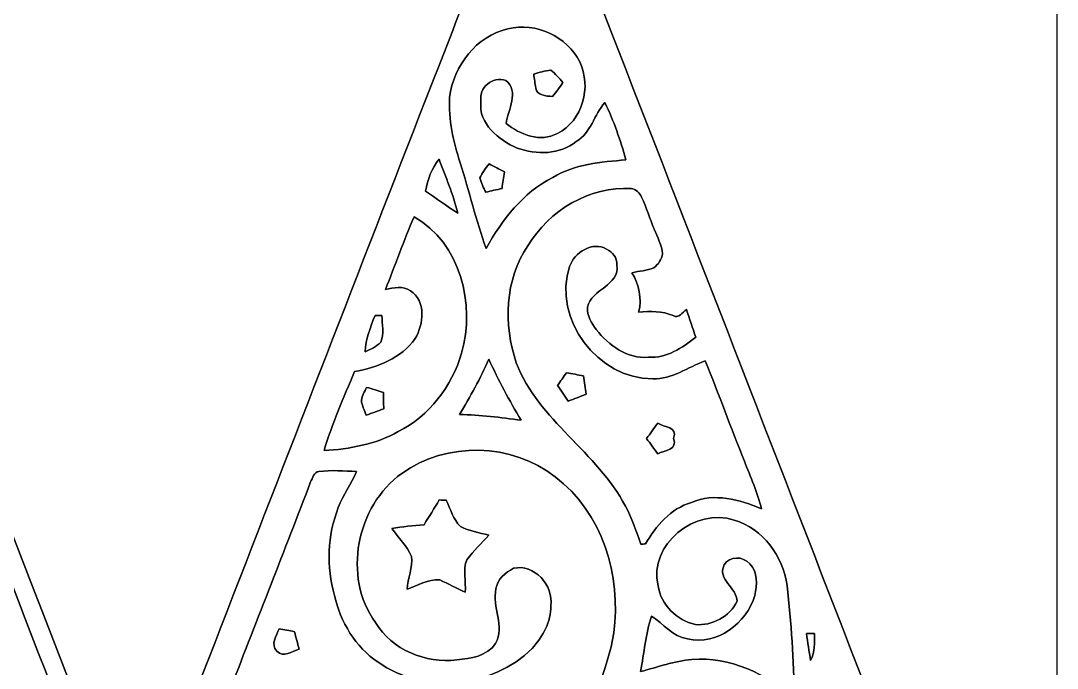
# Model space of a CAD drawing. Header units: centimetres. Extents: x -16.8 to 16.8, y -16.7 to 16.7.
# Drawn here: x -0.49 to 16.77, y -6.14 to 4.64 of the extents above; entities that cross this region are included whole.
import ezdxf

# ---------------------------------------------------------------- set-up
doc = ezdxf.new("R2010")
doc.units = ezdxf.units.CM
doc.header["$MEASUREMENT"] = 0
doc.layers.add('Layer 1', color=7, linetype='Continuous')

msp = doc.modelspace()

# ---------------------------------------------------------------- linework, layer by layer
at = {"layer": 'Layer 1', "color": 7}
for points, knots in [([(-16.77458, 16.66875), (-16.77458, 16.66875), (16.77458, 16.66875), (16.77458, 16.66875), (16.77458, 16.66875), (16.77458, 16.66875), (16.77458, -16.66875), (16.77458, -16.66875), (16.77458, -16.66875), (16.77458, -16.66875), (-16.77458, -16.66875), (-16.77458, -16.66875), (-16.77458, -16.66875), (-16.77458, -16.66875), (-16.77458, 16.66875), (-16.77458, 16.66875), (-16.77458, 16.66875), (-16.77458, 16.66875), (-16.77458, 16.66875), (-16.77458, 16.66875)], [0, 0, 0, 0, 0.16666667, 0.16666667, 0.16666667, 0.16666667, 0.33333333, 0.33333333, 0.33333333, 0.33333333, 0.5, 0.5, 0.5, 0.5, 0.66666667, 0.66666667, 0.66666667, 0.66666667, 1, 1, 1, 1]), ([(-7.89446, 13.89133), (-8.03275, 13.71424), (-8.08143, 13.48669), (-8.16822, 13.28244), (-8.16822, 13.28244), (-10.81546, 6.47418), (-13.45706, -0.3362), (-16.09901, -7.14622), (-16.09901, -7.14622), (-16.17733, -7.29686), (-16.14488, -7.5759), (-15.93003, -7.56779), (-15.93003, -7.56779), (-13.62816, -7.57167), (-11.32558, -7.55967), (-9.02335, -7.57167), (-9.02335, -7.57167), (-8.99654, -7.59636), (-8.96938, -7.62141), (-8.94256, -7.64681), (-8.94256, -7.64681), (-8.92281, -8.12306), (-9.03746, -8.61131), (-8.90482, -9.07874), (-8.90482, -9.07874), (-8.77111, -9.19621), (-8.57462, -9.13483), (-8.41446, -9.15811), (-8.41446, -9.15811), (-7.82179, -9.15987), (-7.22912, -9.14894), (-6.63646, -9.16023), (-6.63646, -9.16023), (-6.52251, -9.00218), (-6.51616, -8.80251), (-6.49288, -8.6166), (-6.49288, -8.6166), (-6.64245, -8.68786), (-6.78886, -8.78911), (-6.9663, -8.76265), (-6.9663, -8.76265), (-7.49582, -8.77676), (-8.02605, -8.77746), (-8.55521, -8.76124), (-8.55521, -8.76124), (-8.67798, -8.77817), (-8.85155, -8.73795), (-8.87977, -8.59614), (-8.87977, -8.59614), (-8.95773, -8.16187), (-8.84449, -7.71596), (-8.92034, -7.28239), (-8.92034, -7.28239), (-11.00949, -7.28733), (-13.09899, -7.28345), (-15.18814, -7.28627), (-15.18814, -7.28627), (-15.33807, -7.25911), (-15.54445, -7.32578), (-15.65593, -7.18891), (-15.65593, -7.18891), (-15.73036, -7.10918), (-15.71061, -6.99382), (-15.67674, -6.90139), (-15.67674, -6.90139), (-13.16461, -0.42968), (-10.65001, 6.04097), (-8.13999, 12.51373), (-8.13999, 12.51373), (-8.06485, 12.69541), (-8.0204, 12.89438), (-7.90434, 13.05631), (-7.90434, 13.05631), (-7.83061, 13.16637), (-7.65563, 13.16778), (-7.58014, 13.05948), (-7.58014, 13.05948), (-7.44079, 12.84005), (-7.36141, 12.59099), (-7.26652, 12.35075), (-7.26652, 12.35075), (-4.87504, 6.17185), (-2.46803, -0.00106), (-0.07796, -6.18067), (-0.07796, -6.18067), (0.04516, -6.50346), (0.1972, -6.81814), (0.26317, -7.15963), (0.26317, -7.15963), (0.11959, -7.22701), (-0.02434, -7.31485), (-0.19226, -7.28521), (-0.19226, -7.28521), (-2.31775, -7.29333), (-4.44324, -7.26934), (-6.56872, -7.2958), (-6.56872, -7.2958), (-6.57437, -7.39493), (-6.57931, -7.49441), (-6.58354, -7.5946), (-6.58354, -7.5946), (-4.21323, -7.51911), (-1.83868, -7.61048), (0.53164, -7.54803), (0.53164, -7.54803), (0.74154, -7.48806), (0.67663, -7.22348), (0.60466, -7.08025), (0.60466, -7.08025), (-2.01154, -0.35736), (-4.61398, 6.37117), (-7.22912, 13.09441), (-7.22912, 13.09441), (-7.34307, 13.36604), (-7.4108, 13.66026), (-7.58014, 13.90544), (-7.58014, 13.90544), (-7.66833, 13.97035), (-7.82567, 13.99222), (-7.89446, 13.89133), (-7.89446, 13.89133), (-7.89446, 13.89133), (-7.89446, 13.89133), (-7.89446, 13.89133)], [0, 0, 0, 0, 0.03125, 0.03125, 0.03125, 0.03125, 0.0625, 0.0625, 0.0625, 0.0625, 0.09375, 0.09375, 0.09375, 0.09375, 0.125, 0.125, 0.125, 0.125, 0.15625, 0.15625, 0.15625, 0.15625, 0.1875, 0.1875, 0.1875, 0.1875, 0.21875, 0.21875, 0.21875, 0.21875, 0.25, 0.25, 0.25, 0.25, 0.28125, 0.28125, 0.28125, 0.28125, 0.3125, 0.3125, 0.3125, 0.3125, 0.34375, 0.34375, 0.34375, 0.34375, 0.375, 0.375, 0.375, 0.375, 0.40625, 0.40625, 0.40625, 0.40625, 0.4375, 0.4375, 0.4375, 0.4375, 0.46875, 0.46875, 0.46875, 0.46875, 0.5, 0.5, 0.5, 0.5, 0.53125, 0.53125, 0.53125, 0.53125, 0.5625, 0.5625, 0.5625, 0.5625, 0.59375, 0.59375, 0.59375, 0.59375, 0.625, 0.625, 0.625, 0.625, 0.65625, 0.65625, 0.65625, 0.65625, 0.6875, 0.6875, 0.6875, 0.6875, 0.71875, 0.71875, 0.71875, 0.71875, 0.75, 0.75, 0.75, 0.75, 0.78125, 0.78125, 0.78125, 0.78125, 0.8125, 0.8125, 0.8125, 0.8125, 0.84375, 0.84375, 0.84375, 0.84375, 0.875, 0.875, 0.875, 0.875, 0.90625, 0.90625, 0.90625, 0.90625, 0.9375, 0.9375, 0.9375, 0.9375, 1, 1, 1, 1]), ([(7.85001, 7.4108), (7.29544, 6.06213), (6.79838, 4.69018), (6.25757, 3.33587), (6.25757, 3.33587), (4.04918, -2.34562), (1.8475, -8.03063), (-0.36266, -13.71106), (-0.36266, -13.71106), (-0.39158, -13.8236), (-0.42333, -13.96189), (-0.32949, -14.05255), (-0.32949, -14.05255), (-0.25012, -14.15979), (-0.09384, -14.11993), (0.01658, -14.13298), (0.01658, -14.13298), (2.26025, -14.12134), (4.50391, -14.13757), (6.74758, -14.12311), (6.74758, -14.12311), (6.83824, -14.59336), (6.75287, -15.07913), (6.81531, -15.55256), (6.81531, -15.55256), (6.85165, -15.67462), (6.99064, -15.72048), (7.10671, -15.71766), (7.10671, -15.71766), (7.69479, -15.72189), (8.28393, -15.72613), (8.87236, -15.71061), (8.87236, -15.71061), (8.96796, -15.68944), (9.13553, -15.72683), (9.19268, -15.61147), (9.19268, -15.61147), (9.27841, -15.46119), (9.21561, -15.27739), (9.23184, -15.11653), (9.23184, -15.11653), (9.23396, -14.78668), (9.20715, -14.45154), (9.28017, -14.12734), (9.28017, -14.12734), (11.49632, -14.12981), (13.71282, -14.12804), (15.92897, -14.13016), (15.92897, -14.13016), (16.0842, -14.10547), (16.30856, -14.17073), (16.41404, -14.01339), (16.41404, -14.01339), (16.43556, -13.87299), (16.39958, -13.72941), (16.35689, -13.59641), (16.35689, -13.59641), (13.77315, -6.95713), (11.20281, -0.31186), (8.61871, 6.32777), (8.61871, 6.32777), (8.48607, 6.64422), (8.38976, 6.97689), (8.22889, 7.28063), (8.22889, 7.28063), (8.17633, 7.44714), (7.98371, 7.39387), (7.85001, 7.4108), (7.85001, 7.4108), (7.85001, 7.4108), (7.85001, 7.4108), (7.85001, 7.4108)], [0, 0, 0, 0, 0.05263158, 0.05263158, 0.05263158, 0.05263158, 0.10526316, 0.10526316, 0.10526316, 0.10526316, 0.15789474, 0.15789474, 0.15789474, 0.15789474, 0.21052632, 0.21052632, 0.21052632, 0.21052632, 0.26315789, 0.26315789, 0.26315789, 0.26315789, 0.31578947, 0.31578947, 0.31578947, 0.31578947, 0.36842105, 0.36842105, 0.36842105, 0.36842105, 0.42105263, 0.42105263, 0.42105263, 0.42105263, 0.47368421, 0.47368421, 0.47368421, 0.47368421, 0.52631579, 0.52631579, 0.52631579, 0.52631579, 0.57894737, 0.57894737, 0.57894737, 0.57894737, 0.63157895, 0.63157895, 0.63157895, 0.63157895, 0.68421053, 0.68421053, 0.68421053, 0.68421053, 0.73684211, 0.73684211, 0.73684211, 0.73684211, 0.78947368, 0.78947368, 0.78947368, 0.78947368, 0.84210526, 0.84210526, 0.84210526, 0.84210526, 0.89473684, 0.89473684, 0.89473684, 0.89473684, 1, 1, 1, 1]), ([(7.62564, 4.50956), (8.08778, 4.62315), (8.61131, 4.3815), (8.82262, 3.9564), (8.82262, 3.9564), (9.02053, 3.54224), (8.87307, 2.97568), (8.45079, 2.76684), (8.45079, 2.76684), (8.16681, 2.60844), (7.82743, 2.74743), (7.5946, 2.93335), (7.5946, 2.93335), (7.62847, 3.15595), (7.81967, 3.47239), (7.59107, 3.64737), (7.59107, 3.64737), (7.36741, 3.72957), (7.13705, 3.52707), (7.17691, 3.29741), (7.17691, 3.29741), (7.12505, 2.93017), (7.4803, 2.65395), (7.77946, 2.52377), (7.77946, 2.52377), (8.09837, 2.4063), (8.48995, 2.41159), (8.76476, 2.63137), (8.76476, 2.63137), (9.00712, 2.77566), (9.0618, 3.07834), (9.24101, 3.27872), (9.24101, 3.27872), (9.38953, 2.97533), (9.49713, 2.65183), (9.59132, 2.32763), (9.59132, 2.32763), (9.17575, 2.28812), (8.73584, 2.25919), (8.37212, 2.03271), (8.37212, 2.03271), (7.87506, 1.78294), (7.52757, 1.32609), (7.26122, 0.85055), (7.26122, 0.85055), (7.09224, 1.31833), (6.98041, 1.80375), (6.83154, 2.27789), (6.83154, 2.27789), (6.71371, 2.62819), (6.63469, 2.99649), (6.65198, 3.36832), (6.65198, 3.36832), (6.71936, 3.89043), (7.10001, 4.38961), (7.62564, 4.50956), (7.62564, 4.50956), (7.62564, 4.50956), (7.62564, 4.50956), (7.62564, 4.50956)], [0, 0, 0, 0, 0.0625, 0.0625, 0.0625, 0.0625, 0.125, 0.125, 0.125, 0.125, 0.1875, 0.1875, 0.1875, 0.1875, 0.25, 0.25, 0.25, 0.25, 0.3125, 0.3125, 0.3125, 0.3125, 0.375, 0.375, 0.375, 0.375, 0.4375, 0.4375, 0.4375, 0.4375, 0.5, 0.5, 0.5, 0.5, 0.5625, 0.5625, 0.5625, 0.5625, 0.625, 0.625, 0.625, 0.625, 0.6875, 0.6875, 0.6875, 0.6875, 0.75, 0.75, 0.75, 0.75, 0.8125, 0.8125, 0.8125, 0.8125, 0.875, 0.875, 0.875, 0.875, 1, 1, 1, 1]), ([(8.05603, 3.75532), (8.06591, 3.67771), (8.07508, 3.59939), (8.08919, 3.52213), (8.08919, 3.52213), (8.10013, 3.39549), (8.26558, 3.38772), (8.36507, 3.38173), (8.36507, 3.38173), (8.43315, 3.45193), (8.48607, 3.53519), (8.54216, 3.61527), (8.54216, 3.61527), (8.47619, 3.68476), (8.41763, 3.76379), (8.3379, 3.81741), (8.3379, 3.81741), (8.24089, 3.81388), (8.14881, 3.77931), (8.05603, 3.75532), (8.05603, 3.75532), (8.05603, 3.75532), (8.05603, 3.75532), (8.05603, 3.75532)], [0, 0, 0, 0, 0.14285714, 0.14285714, 0.14285714, 0.14285714, 0.28571429, 0.28571429, 0.28571429, 0.28571429, 0.42857143, 0.42857143, 0.42857143, 0.42857143, 0.57142857, 0.57142857, 0.57142857, 0.57142857, 0.71428571, 0.71428571, 0.71428571, 0.71428571, 1, 1, 1, 1]), ([(6.25404, 1.80693), (6.29179, 1.99637), (6.35035, 2.18863), (6.47841, 2.33786), (6.47841, 2.33786), (6.58954, 2.04223), (6.71407, 1.74907), (6.79097, 1.44145), (6.79097, 1.44145), (6.60541, 1.55399), (6.43537, 1.68875), (6.25404, 1.80693)], [0, 0, 0, 0, 0.25, 0.25, 0.25, 0.25, 0.5, 0.5, 0.5, 0.5, 1, 1, 1, 1]), ([(7.16033, 2.02459), (7.17726, 1.93993), (7.22242, 1.86514), (7.25629, 1.78647), (7.25629, 1.78647), (7.34695, 1.8094), (7.43797, 1.83056), (7.52934, 1.85103), (7.52934, 1.85103), (7.53569, 1.94592), (7.55579, 2.032), (7.56567, 2.12478), (7.56567, 2.12478), (7.48065, 2.17064), (7.39563, 2.21686), (7.31061, 2.26166), (7.31061, 2.26166), (7.25699, 2.18546), (7.1949, 2.11243), (7.16033, 2.02459)], [0, 0, 0, 0, 0.16666667, 0.16666667, 0.16666667, 0.16666667, 0.33333333, 0.33333333, 0.33333333, 0.33333333, 0.5, 0.5, 0.5, 0.5, 0.66666667, 0.66666667, 0.66666667, 0.66666667, 1, 1, 1, 1]), ([(7.95972, 0.89676), (8.30933, 1.48661), (8.98666, 1.88913), (9.67952, 1.8482), (9.67952, 1.8482), (9.75854, 1.83762), (9.81922, 1.77588), (9.85202, 1.70639), (9.85202, 1.70639), (9.93634, 1.53423), (9.98679, 1.34761), (10.06369, 1.17193), (10.06369, 1.17193), (10.11449, 1.03752), (10.18787, 0.90664), (10.19986, 0.76129), (10.19986, 0.76129), (10.18611, 0.66993), (10.12966, 0.58526), (10.05734, 0.52952), (10.05734, 0.52952), (9.94128, 0.47942), (9.81216, 0.47554), (9.69045, 0.44838), (9.69045, 0.44838), (9.80546, 0.24694), (9.86508, 0.01834), (9.80228, -0.2092), (9.80228, -0.2092), (9.9949, -0.18591), (10.19457, -0.19121), (10.3759, -0.26635), (10.3759, -0.26635), (10.46903, -0.31715), (10.53147, -0.21237), (10.5978, -0.16439), (10.5978, -0.16439), (10.65036, -0.31891), (10.70116, -0.47237), (10.75372, -0.62759), (10.75372, -0.62759), (10.52654, -0.80257), (10.26724, -0.97966), (9.96597, -0.95814), (9.96597, -0.95814), (9.61037, -0.99554), (9.30875, -0.75812), (9.09602, -0.49953), (9.09602, -0.49953), (9.017, -0.39229), (8.94292, -0.26529), (8.94927, -0.12771), (8.94927, -0.12771), (9.01453, 0.17992), (9.4936, 0.22648), (9.43963, 0.58385), (9.43963, 0.58385), (9.4488, 0.69709), (9.36519, 0.79128), (9.26994, 0.83961), (9.26994, 0.83961), (9.03817, 0.97861), (8.73407, 0.78599), (8.65258, 0.55245), (8.65258, 0.55245), (8.35872, -0.31574), (9.12883, -1.32962), (10.03794, -1.31904), (10.03794, -1.31904), (10.35932, -1.32786), (10.62179, -1.12571), (10.91106, -1.01953), (10.91106, -1.01953), (11.1379, -1.57198), (11.33969, -2.13431), (11.563, -2.68817), (11.563, -2.68817), (11.66319, -2.95099), (11.78207, -3.20851), (11.8491, -3.48262), (11.8491, -3.48262), (11.48292, -3.33093), (11.06487, -3.21028), (10.68141, -3.37749), (10.68141, -3.37749), (10.33392, -3.47839), (10.09368, -3.76731), (9.91729, -4.06753), (9.91729, -4.06753), (9.89789, -4.06823), (9.85908, -4.06929), (9.83968, -4.07), (9.83968, -4.07), (9.76207, -3.85551), (9.69151, -3.63714), (9.58144, -3.43676), (9.58144, -3.43676), (9.11648, -2.53859), (8.13082, -2.01471), (7.76499, -1.05269), (7.76499, -1.05269), (7.54874, -0.41981), (7.57273, 0.33443), (7.95972, 0.89676), (7.95972, 0.89676), (7.95972, 0.89676), (7.95972, 0.89676), (7.95972, 0.89676)], [0, 0, 0, 0, 0.03571429, 0.03571429, 0.03571429, 0.03571429, 0.07142857, 0.07142857, 0.07142857, 0.07142857, 0.10714286, 0.10714286, 0.10714286, 0.10714286, 0.14285714, 0.14285714, 0.14285714, 0.14285714, 0.17857143, 0.17857143, 0.17857143, 0.17857143, 0.21428571, 0.21428571, 0.21428571, 0.21428571, 0.25, 0.25, 0.25, 0.25, 0.28571429, 0.28571429, 0.28571429, 0.28571429, 0.32142857, 0.32142857, 0.32142857, 0.32142857, 0.35714286, 0.35714286, 0.35714286, 0.35714286, 0.39285714, 0.39285714, 0.39285714, 0.39285714, 0.42857143, 0.42857143, 0.42857143, 0.42857143, 0.46428571, 0.46428571, 0.46428571, 0.46428571, 0.5, 0.5, 0.5, 0.5, 0.53571429, 0.53571429, 0.53571429, 0.53571429, 0.57142857, 0.57142857, 0.57142857, 0.57142857, 0.60714286, 0.60714286, 0.60714286, 0.60714286, 0.64285714, 0.64285714, 0.64285714, 0.64285714, 0.67857143, 0.67857143, 0.67857143, 0.67857143, 0.71428571, 0.71428571, 0.71428571, 0.71428571, 0.75, 0.75, 0.75, 0.75, 0.78571429, 0.78571429, 0.78571429, 0.78571429, 0.82142857, 0.82142857, 0.82142857, 0.82142857, 0.85714286, 0.85714286, 0.85714286, 0.85714286, 0.89285714, 0.89285714, 0.89285714, 0.89285714, 0.92857143, 0.92857143, 0.92857143, 0.92857143, 1, 1, 1, 1]), ([(6.06178, 1.37971), (6.83542, 0.94262), (7.08907, -0.07902), (6.85341, -0.89394), (6.85341, -0.89394), (6.69219, -1.44286), (6.31402, -1.93887), (5.79931, -2.19781), (5.79931, -2.19781), (5.42325, -2.40982), (4.98898, -2.48673), (4.56283, -2.51425), (4.56283, -2.51425), (4.69653, -2.06375), (4.89268, -1.63336), (5.06836, -1.19803), (5.06836, -1.19803), (5.44971, -1.12924), (5.84976, -0.97578), (6.08083, -0.6477), (6.08083, -0.6477), (6.22441, -0.40746), (6.26569, -0.02611), (6.00322, 0.14676), (6.00322, 0.14676), (5.8801, 0.23954), (5.72206, 0.19368), (5.58553, 0.16792), (5.58553, 0.16792), (5.74569, 0.5715), (5.89174, 0.98037), (6.06178, 1.37971), (6.06178, 1.37971), (6.06178, 1.37971), (6.06178, 1.37971), (6.06178, 1.37971)], [0, 0, 0, 0, 0.1, 0.1, 0.1, 0.1, 0.2, 0.2, 0.2, 0.2, 0.3, 0.3, 0.3, 0.3, 0.4, 0.4, 0.4, 0.4, 0.5, 0.5, 0.5, 0.5, 0.6, 0.6, 0.6, 0.6, 0.7, 0.7, 0.7, 0.7, 0.8, 0.8, 0.8, 0.8, 1, 1, 1, 1]), ([(5.41232, -0.26494), (5.44124, -0.26494), (5.49875, -0.26494), (5.52768, -0.26458), (5.52768, -0.26458), (5.52591, -0.41134), (5.57142, -0.56938), (5.50616, -0.70732), (5.50616, -0.70732), (5.43631, -0.78423), (5.33788, -0.8255), (5.24722, -0.87136), (5.24722, -0.87136), (5.25745, -0.65828), (5.33471, -0.46038), (5.41232, -0.26494)], [0, 0, 0, 0, 0.2, 0.2, 0.2, 0.2, 0.4, 0.4, 0.4, 0.4, 0.6, 0.6, 0.6, 0.6, 1, 1, 1, 1]), ([(6.81778, -1.91064), (7.00193, -1.61643), (7.16421, -1.30916), (7.30779, -0.99307), (7.30779, -0.99307), (7.4676, -1.34197), (7.64999, -1.67958), (7.84613, -2.00907), (7.84613, -2.00907), (7.50535, -1.95827), (7.16209, -1.92193), (6.81778, -1.91064)], [0, 0, 0, 0, 0.25, 0.25, 0.25, 0.25, 0.5, 0.5, 0.5, 0.5, 1, 1, 1, 1]), ([(8.60213, -1.21708), (8.55204, -1.28693), (8.50194, -1.35714), (8.4522, -1.42734), (8.4522, -1.42734), (8.51112, -1.51412), (8.57003, -1.60196), (8.62859, -1.69016), (8.62859, -1.69016), (8.72984, -1.65418), (8.83003, -1.61502), (8.92986, -1.57445), (8.92986, -1.57445), (8.91117, -1.47355), (8.89741, -1.37231), (8.88647, -1.27035), (8.88647, -1.27035), (8.78946, -1.25095), (8.69774, -1.23472), (8.60213, -1.21708), (8.60213, -1.21708), (8.60213, -1.21708), (8.60213, -1.21708), (8.60213, -1.21708)], [0, 0, 0, 0, 0.14285714, 0.14285714, 0.14285714, 0.14285714, 0.28571429, 0.28571429, 0.28571429, 0.28571429, 0.42857143, 0.42857143, 0.42857143, 0.42857143, 0.57142857, 0.57142857, 0.57142857, 0.57142857, 0.71428571, 0.71428571, 0.71428571, 0.71428571, 1, 1, 1, 1]), ([(5.27226, -1.46085), (5.24051, -1.53106), (5.19712, -1.59844), (5.18407, -1.67605), (5.18407, -1.67605), (5.1943, -1.76318), (5.23522, -1.84256), (5.26556, -1.9244), (5.26556, -1.9244), (5.36257, -1.88877), (5.45994, -1.85349), (5.55696, -1.81786), (5.55696, -1.81786), (5.55519, -1.72649), (5.55343, -1.63513), (5.55202, -1.54446), (5.55202, -1.54446), (5.45853, -1.5173), (5.3654, -1.48872), (5.27226, -1.46085)], [0, 0, 0, 0, 0.16666667, 0.16666667, 0.16666667, 0.16666667, 0.33333333, 0.33333333, 0.33333333, 0.33333333, 0.5, 0.5, 0.5, 0.5, 0.66666667, 0.66666667, 0.66666667, 0.66666667, 1, 1, 1, 1]), ([(10.11943, -2.05811), (10.0584, -2.14313), (9.99702, -2.22814), (9.93316, -2.31105), (9.93316, -2.31105), (9.99631, -2.39642), (10.06016, -2.48285), (10.12296, -2.56999), (10.12296, -2.56999), (10.22985, -2.50014), (10.46374, -2.5079), (10.38154, -2.3114), (10.38154, -2.3114), (10.46409, -2.11067), (10.22667, -2.12796), (10.11943, -2.05811)], [0, 0, 0, 0, 0.2, 0.2, 0.2, 0.2, 0.4, 0.4, 0.4, 0.4, 0.6, 0.6, 0.6, 0.6, 1, 1, 1, 1]), ([(5.85823, -2.89348), (6.60082, -2.3562), (7.69056, -2.38443), (8.41057, -2.95028), (8.41057, -2.95028), (9.20044, -3.53272), (9.51477, -4.60481), (9.38918, -5.5499), (9.38918, -5.5499), (9.28405, -6.17114), (9.02582, -6.79132), (8.57285, -7.23935), (8.57285, -7.23935), (8.49736, -7.07778), (8.4261, -6.91374), (8.35131, -6.75287), (8.35131, -6.75287), (8.16786, -6.9088), (8.10966, -7.16703), (7.92727, -7.32014), (7.92727, -7.32014), (7.71948, -7.36071), (7.5057, -7.36177), (7.29615, -7.39458), (7.29615, -7.39458), (7.39246, -7.57731), (7.54556, -7.72336), (7.63164, -7.9121), (7.63164, -7.9121), (6.9536, -8.21478), (6.18878, -8.32767), (5.45536, -8.19432), (5.45536, -8.19432), (4.578, -8.02675), (3.76802, -7.54309), (3.19264, -6.86117), (3.19264, -6.86117), (3.11538, -6.73347), (2.94287, -6.60717), (3.01872, -6.44278), (3.01872, -6.44278), (3.45405, -5.30578), (3.90701, -4.17477), (4.33811, -3.03601), (4.33811, -3.03601), (4.37268, -2.97215), (4.39173, -2.87196), (4.4771, -2.86138), (4.4771, -2.86138), (4.68595, -2.83457), (4.89585, -2.85291), (5.1054, -2.86103), (5.1054, -2.86103), (5.01509, -3.06705), (4.87892, -3.25014), (4.79954, -3.4611), (4.79954, -3.4611), (4.62174, -3.92606), (4.59987, -4.44606), (4.73639, -4.92478), (4.73639, -4.92478), (4.83623, -5.36504), (5.08423, -5.78238), (5.46312, -6.03673), (5.46312, -6.03673), (6.22723, -6.57437), (7.37023, -6.46748), (8.02852, -5.80602), (8.02852, -5.80602), (8.20279, -5.61058), (8.34284, -5.3661), (8.33967, -5.09588), (8.33967, -5.09588), (8.39011, -4.76391), (8.0645, -4.38961), (7.71913, -4.47322), (7.71913, -4.47322), (7.58578, -4.54448), (7.44784, -4.65384), (7.42668, -4.81542), (7.42668, -4.81542), (7.35012, -5.11598), (7.59001, -5.4416), (7.41609, -5.72276), (7.41609, -5.72276), (7.28486, -5.94007), (7.0037, -5.9757), (6.7751, -5.99757), (6.7751, -5.99757), (6.25581, -6.0639), (5.69489, -5.83001), (5.41902, -5.37669), (5.41902, -5.37669), (4.86657, -4.60834), (5.10152, -3.43923), (5.85823, -2.89348), (5.85823, -2.89348), (5.85823, -2.89348), (5.85823, -2.89348), (5.85823, -2.89348)], [0, 0, 0, 0, 0.03846154, 0.03846154, 0.03846154, 0.03846154, 0.07692308, 0.07692308, 0.07692308, 0.07692308, 0.11538462, 0.11538462, 0.11538462, 0.11538462, 0.15384615, 0.15384615, 0.15384615, 0.15384615, 0.19230769, 0.19230769, 0.19230769, 0.19230769, 0.23076923, 0.23076923, 0.23076923, 0.23076923, 0.26923077, 0.26923077, 0.26923077, 0.26923077, 0.30769231, 0.30769231, 0.30769231, 0.30769231, 0.34615385, 0.34615385, 0.34615385, 0.34615385, 0.38461538, 0.38461538, 0.38461538, 0.38461538, 0.42307692, 0.42307692, 0.42307692, 0.42307692, 0.46153846, 0.46153846, 0.46153846, 0.46153846, 0.5, 0.5, 0.5, 0.5, 0.53846154, 0.53846154, 0.53846154, 0.53846154, 0.57692308, 0.57692308, 0.57692308, 0.57692308, 0.61538462, 0.61538462, 0.61538462, 0.61538462, 0.65384615, 0.65384615, 0.65384615, 0.65384615, 0.69230769, 0.69230769, 0.69230769, 0.69230769, 0.73076923, 0.73076923, 0.73076923, 0.73076923, 0.76923077, 0.76923077, 0.76923077, 0.76923077, 0.80769231, 0.80769231, 0.80769231, 0.80769231, 0.84615385, 0.84615385, 0.84615385, 0.84615385, 0.88461538, 0.88461538, 0.88461538, 0.88461538, 0.92307692, 0.92307692, 0.92307692, 0.92307692, 1, 1, 1, 1]), ([(6.48264, -3.33587), (6.39904, -3.4738), (6.31366, -3.61033), (6.22794, -3.74685), (6.22794, -3.74685), (6.04908, -3.76484), (5.87128, -3.78072), (5.69454, -3.81176), (5.69454, -3.81176), (5.8039, -3.96452), (5.94113, -4.10281), (6.02086, -4.27461), (6.02086, -4.27461), (6.03991, -4.45841), (5.96124, -4.63903), (5.94466, -4.82141), (5.94466, -4.82141), (6.12281, -4.76074), (6.29391, -4.65455), (6.48935, -4.66725), (6.48935, -4.66725), (6.63469, -4.72546), (6.76981, -4.81013), (6.9155, -4.8701), (6.9155, -4.8701), (6.93102, -4.6923), (6.86894, -4.49968), (6.94126, -4.32964), (6.94126, -4.32964), (7.04956, -4.18289), (7.18855, -4.06188), (7.30497, -3.92183), (7.30497, -3.92183), (7.14657, -3.87879), (6.98147, -3.85374), (6.83436, -3.77896), (6.83436, -3.77896), (6.71654, -3.65689), (6.66997, -3.48897), (6.59836, -3.33975), (6.59836, -3.33975), (6.55955, -3.33798), (6.5211, -3.33693), (6.48264, -3.33587), (6.48264, -3.33587), (6.48264, -3.33587), (6.48264, -3.33587), (6.48264, -3.33587)], [0, 0, 0, 0, 0.07692308, 0.07692308, 0.07692308, 0.07692308, 0.15384615, 0.15384615, 0.15384615, 0.15384615, 0.23076923, 0.23076923, 0.23076923, 0.23076923, 0.30769231, 0.30769231, 0.30769231, 0.30769231, 0.38461538, 0.38461538, 0.38461538, 0.38461538, 0.46153846, 0.46153846, 0.46153846, 0.46153846, 0.53846154, 0.53846154, 0.53846154, 0.53846154, 0.61538462, 0.61538462, 0.61538462, 0.61538462, 0.69230769, 0.69230769, 0.69230769, 0.69230769, 0.76923077, 0.76923077, 0.76923077, 0.76923077, 0.84615385, 0.84615385, 0.84615385, 0.84615385, 1, 1, 1, 1]), ([(10.12613, -4.76462), (9.96068, -4.0767), (10.7509, -3.45228), (11.39119, -3.66995), (11.39119, -3.66995), (11.87626, -3.80965), (12.20787, -4.27179), (12.27631, -4.76003), (12.27631, -4.76003), (12.34405, -5.38057), (12.38709, -6.00428), (12.39837, -6.62834), (12.39837, -6.62834), (11.92177, -6.23394), (11.32593, -5.93513), (10.69022, -5.99193), (10.69022, -5.99193), (10.3953, -6.01486), (10.11837, -6.11858), (9.83509, -6.19266), (9.83509, -6.19266), (9.89612, -5.88539), (9.91552, -5.56613), (10.01571, -5.26874), (10.01571, -5.26874), (10.21397, -5.39256), (10.37061, -5.61763), (10.61579, -5.64762), (10.61579, -5.64762), (11.10968, -5.76121), (11.6018, -5.38798), (11.73692, -4.92584), (11.73692, -4.92584), (11.77184, -4.75015), (11.79336, -4.53355), (11.65225, -4.39879), (11.65225, -4.39879), (11.54077, -4.26932), (11.31746, -4.26332), (11.22539, -4.41819), (11.22539, -4.41819), (11.1065, -4.66372), (11.44199, -4.79637), (11.44199, -5.02179), (11.44199, -5.02179), (11.32593, -5.27403), (11.02007, -5.43666), (10.74667, -5.4102), (10.74667, -5.4102), (10.44222, -5.33964), (10.17235, -5.07929), (10.12613, -4.76462)], [0, 0, 0, 0, 0.07142857, 0.07142857, 0.07142857, 0.07142857, 0.14285714, 0.14285714, 0.14285714, 0.14285714, 0.21428571, 0.21428571, 0.21428571, 0.21428571, 0.28571429, 0.28571429, 0.28571429, 0.28571429, 0.35714286, 0.35714286, 0.35714286, 0.35714286, 0.42857143, 0.42857143, 0.42857143, 0.42857143, 0.5, 0.5, 0.5, 0.5, 0.57142857, 0.57142857, 0.57142857, 0.57142857, 0.64285714, 0.64285714, 0.64285714, 0.64285714, 0.71428571, 0.71428571, 0.71428571, 0.71428571, 0.78571429, 0.78571429, 0.78571429, 0.78571429, 0.85714286, 0.85714286, 0.85714286, 0.85714286, 1, 1, 1, 1]), ([(3.81353, -5.48076), (3.77437, -5.5947), (3.66395, -5.74851), (3.77931, -5.85152), (3.77931, -5.85152), (3.88197, -5.96653), (4.03578, -5.85682), (4.14972, -5.81695), (4.14972, -5.81695), (4.1215, -5.721), (4.09504, -5.62539), (4.07176, -5.52838), (4.07176, -5.52838), (3.98533, -5.51251), (3.89925, -5.49663), (3.81353, -5.48076), (3.81353, -5.48076), (3.81353, -5.48076), (3.81353, -5.48076), (3.81353, -5.48076)], [0, 0, 0, 0, 0.16666667, 0.16666667, 0.16666667, 0.16666667, 0.33333333, 0.33333333, 0.33333333, 0.33333333, 0.5, 0.5, 0.5, 0.5, 0.66666667, 0.66666667, 0.66666667, 0.66666667, 1, 1, 1, 1]), ([(12.59734, -5.5566), (12.63121, -5.55696), (12.69859, -5.55731), (12.7321, -5.55766), (12.7321, -5.55766), (12.72822, -5.709), (12.73951, -5.8674), (12.66719, -6.00639), (12.66719, -6.00639), (12.63897, -5.85752), (12.61816, -5.70583), (12.59734, -5.5566)], [0, 0, 0, 0, 0.25, 0.25, 0.25, 0.25, 0.5, 0.5, 0.5, 0.5, 1, 1, 1, 1])]:
    msp.add_open_spline(points, degree=3, knots=knots, dxfattribs=at)
at = {"layer": 'Layer 1', "color": 251}
for points, knots in [([(-7.89446, 13.89133), (-7.82567, 13.99222), (-7.66833, 13.97035), (-7.58014, 13.90544), (-7.58014, 13.90544), (-7.4108, 13.66026), (-7.34307, 13.36604), (-7.22912, 13.09441), (-7.22912, 13.09441), (-4.61398, 6.37117), (-2.01154, -0.35736), (0.60466, -7.08025), (0.60466, -7.08025), (0.67663, -7.22348), (0.74154, -7.48806), (0.53164, -7.54803), (0.53164, -7.54803), (-1.83868, -7.61048), (-4.21323, -7.51911), (-6.58354, -7.5946), (-6.58354, -7.5946), (-6.57931, -7.49441), (-6.57437, -7.39493), (-6.56872, -7.2958), (-6.56872, -7.2958), (-4.44324, -7.26934), (-2.31775, -7.29333), (-0.19226, -7.28521), (-0.19226, -7.28521), (-0.02434, -7.31485), (0.11959, -7.22701), (0.26317, -7.15963), (0.26317, -7.15963), (0.1972, -6.81814), (0.04516, -6.50346), (-0.07796, -6.18067), (-0.07796, -6.18067), (-2.46803, -0.00106), (-4.87504, 6.17185), (-7.26652, 12.35075), (-7.26652, 12.35075), (-7.36141, 12.59099), (-7.44079, 12.84005), (-7.58014, 13.05948), (-7.58014, 13.05948), (-7.65563, 13.16778), (-7.83061, 13.16637), (-7.90434, 13.05631), (-7.90434, 13.05631), (-8.0204, 12.89438), (-8.06485, 12.69541), (-8.13999, 12.51373), (-8.13999, 12.51373), (-10.65001, 6.04097), (-13.16461, -0.42968), (-15.67674, -6.90139), (-15.67674, -6.90139), (-15.71061, -6.99382), (-15.73036, -7.10918), (-15.65593, -7.18891), (-15.65593, -7.18891), (-15.54445, -7.32578), (-15.33807, -7.25911), (-15.18814, -7.28627), (-15.18814, -7.28627), (-13.09899, -7.28345), (-11.00949, -7.28733), (-8.92034, -7.28239), (-8.92034, -7.28239), (-8.84449, -7.71596), (-8.95773, -8.16187), (-8.87977, -8.59614), (-8.87977, -8.59614), (-8.85155, -8.73795), (-8.67798, -8.77817), (-8.55521, -8.76124), (-8.55521, -8.76124), (-8.02605, -8.77746), (-7.49582, -8.77676), (-6.9663, -8.76265), (-6.9663, -8.76265), (-6.78886, -8.78911), (-6.64245, -8.68786), (-6.49288, -8.6166), (-6.49288, -8.6166), (-6.51616, -8.80251), (-6.52251, -9.00218), (-6.63646, -9.16023), (-6.63646, -9.16023), (-7.22912, -9.14894), (-7.82179, -9.15987), (-8.41446, -9.15811), (-8.41446, -9.15811), (-8.57462, -9.13483), (-8.77111, -9.19621), (-8.90482, -9.07874), (-8.90482, -9.07874), (-9.03746, -8.61131), (-8.92281, -8.12306), (-8.94256, -7.64681), (-8.94256, -7.64681), (-8.96938, -7.62141), (-8.99654, -7.59636), (-9.02335, -7.57167), (-9.02335, -7.57167), (-11.32558, -7.55967), (-13.62816, -7.57167), (-15.93003, -7.56779), (-15.93003, -7.56779), (-16.14488, -7.5759), (-16.17733, -7.29686), (-16.09901, -7.14622), (-16.09901, -7.14622), (-13.45706, -0.3362), (-10.81546, 6.47418), (-8.16822, 13.28244), (-8.16822, 13.28244), (-8.08143, 13.48669), (-8.03275, 13.71424), (-7.89446, 13.89133)], [0, 0, 0, 0, 0.03225806, 0.03225806, 0.03225806, 0.03225806, 0.06451613, 0.06451613, 0.06451613, 0.06451613, 0.09677419, 0.09677419, 0.09677419, 0.09677419, 0.12903226, 0.12903226, 0.12903226, 0.12903226, 0.16129032, 0.16129032, 0.16129032, 0.16129032, 0.19354839, 0.19354839, 0.19354839, 0.19354839, 0.22580645, 0.22580645, 0.22580645, 0.22580645, 0.25806452, 0.25806452, 0.25806452, 0.25806452, 0.29032258, 0.29032258, 0.29032258, 0.29032258, 0.32258065, 0.32258065, 0.32258065, 0.32258065, 0.35483871, 0.35483871, 0.35483871, 0.35483871, 0.38709677, 0.38709677, 0.38709677, 0.38709677, 0.41935484, 0.41935484, 0.41935484, 0.41935484, 0.4516129, 0.4516129, 0.4516129, 0.4516129, 0.48387097, 0.48387097, 0.48387097, 0.48387097, 0.51612903, 0.51612903, 0.51612903, 0.51612903, 0.5483871, 0.5483871, 0.5483871, 0.5483871, 0.58064516, 0.58064516, 0.58064516, 0.58064516, 0.61290323, 0.61290323, 0.61290323, 0.61290323, 0.64516129, 0.64516129, 0.64516129, 0.64516129, 0.67741935, 0.67741935, 0.67741935, 0.67741935, 0.70967742, 0.70967742, 0.70967742, 0.70967742, 0.74193548, 0.74193548, 0.74193548, 0.74193548, 0.77419355, 0.77419355, 0.77419355, 0.77419355, 0.80645161, 0.80645161, 0.80645161, 0.80645161, 0.83870968, 0.83870968, 0.83870968, 0.83870968, 0.87096774, 0.87096774, 0.87096774, 0.87096774, 0.90322581, 0.90322581, 0.90322581, 0.90322581, 0.93548387, 0.93548387, 0.93548387, 0.93548387, 1, 1, 1, 1]), ([(7.85001, 7.4108), (7.98371, 7.39387), (8.17633, 7.44714), (8.22889, 7.28063), (8.22889, 7.28063), (8.38976, 6.97689), (8.48607, 6.64422), (8.61871, 6.32777), (8.61871, 6.32777), (11.20281, -0.31186), (13.77315, -6.95713), (16.35689, -13.59641), (16.35689, -13.59641), (16.39958, -13.72941), (16.43556, -13.87299), (16.41404, -14.01339), (16.41404, -14.01339), (16.30856, -14.17073), (16.0842, -14.10547), (15.92897, -14.13016), (15.92897, -14.13016), (13.71282, -14.12804), (11.49632, -14.12981), (9.28017, -14.12734), (9.28017, -14.12734), (9.20715, -14.45154), (9.23396, -14.78668), (9.23184, -15.11653), (9.23184, -15.11653), (9.21561, -15.27739), (9.27841, -15.46119), (9.19268, -15.61147), (9.19268, -15.61147), (9.13553, -15.72683), (8.96796, -15.68944), (8.87236, -15.71061), (8.87236, -15.71061), (8.28393, -15.72613), (7.69479, -15.72189), (7.10671, -15.71766), (7.10671, -15.71766), (6.99064, -15.72048), (6.85165, -15.67462), (6.81531, -15.55256), (6.81531, -15.55256), (6.75287, -15.07913), (6.83824, -14.59336), (6.74758, -14.12311), (6.74758, -14.12311), (4.50391, -14.13757), (2.26025, -14.12134), (0.01658, -14.13298), (0.01658, -14.13298), (-0.09384, -14.11993), (-0.25012, -14.15979), (-0.32949, -14.05255), (-0.32949, -14.05255), (-0.42333, -13.96189), (-0.39158, -13.8236), (-0.36266, -13.71106), (-0.36266, -13.71106), (1.8475, -8.03063), (4.04918, -2.34562), (6.25757, 3.33587), (6.25757, 3.33587), (6.79838, 4.69018), (7.29544, 6.06213), (7.85001, 7.4108), (7.85001, 7.4108), (7.85001, 7.4108), (7.85001, 7.4108), (7.85001, 7.4108)], [0, 0, 0, 0, 0.05263158, 0.05263158, 0.05263158, 0.05263158, 0.10526316, 0.10526316, 0.10526316, 0.10526316, 0.15789474, 0.15789474, 0.15789474, 0.15789474, 0.21052632, 0.21052632, 0.21052632, 0.21052632, 0.26315789, 0.26315789, 0.26315789, 0.26315789, 0.31578947, 0.31578947, 0.31578947, 0.31578947, 0.36842105, 0.36842105, 0.36842105, 0.36842105, 0.42105263, 0.42105263, 0.42105263, 0.42105263, 0.47368421, 0.47368421, 0.47368421, 0.47368421, 0.52631579, 0.52631579, 0.52631579, 0.52631579, 0.57894737, 0.57894737, 0.57894737, 0.57894737, 0.63157895, 0.63157895, 0.63157895, 0.63157895, 0.68421053, 0.68421053, 0.68421053, 0.68421053, 0.73684211, 0.73684211, 0.73684211, 0.73684211, 0.78947368, 0.78947368, 0.78947368, 0.78947368, 0.84210526, 0.84210526, 0.84210526, 0.84210526, 0.89473684, 0.89473684, 0.89473684, 0.89473684, 1, 1, 1, 1]), ([(7.62564, 4.50956), (7.10001, 4.38961), (6.71936, 3.89043), (6.65198, 3.36832), (6.65198, 3.36832), (6.63469, 2.99649), (6.71371, 2.62819), (6.83154, 2.27789), (6.83154, 2.27789), (6.98041, 1.80375), (7.09224, 1.31833), (7.26122, 0.85055), (7.26122, 0.85055), (7.52757, 1.32609), (7.87506, 1.78294), (8.37212, 2.03271), (8.37212, 2.03271), (8.73584, 2.25919), (9.17575, 2.28812), (9.59132, 2.32763), (9.59132, 2.32763), (9.49713, 2.65183), (9.38953, 2.97533), (9.24101, 3.27872), (9.24101, 3.27872), (9.0618, 3.07834), (9.00712, 2.77566), (8.76476, 2.63137), (8.76476, 2.63137), (8.48995, 2.41159), (8.09837, 2.4063), (7.77946, 2.52377), (7.77946, 2.52377), (7.4803, 2.65395), (7.12505, 2.93017), (7.17691, 3.29741), (7.17691, 3.29741), (7.13705, 3.52707), (7.36741, 3.72957), (7.59107, 3.64737), (7.59107, 3.64737), (7.81967, 3.47239), (7.62847, 3.15595), (7.5946, 2.93335), (7.5946, 2.93335), (7.82743, 2.74743), (8.16681, 2.60844), (8.45079, 2.76684), (8.45079, 2.76684), (8.87307, 2.97568), (9.02053, 3.54224), (8.82262, 3.9564), (8.82262, 3.9564), (8.61131, 4.3815), (8.08778, 4.62315), (7.62564, 4.50956), (7.62564, 4.50956), (7.62564, 4.50956), (7.62564, 4.50956), (7.62564, 4.50956)], [0, 0, 0, 0, 0.0625, 0.0625, 0.0625, 0.0625, 0.125, 0.125, 0.125, 0.125, 0.1875, 0.1875, 0.1875, 0.1875, 0.25, 0.25, 0.25, 0.25, 0.3125, 0.3125, 0.3125, 0.3125, 0.375, 0.375, 0.375, 0.375, 0.4375, 0.4375, 0.4375, 0.4375, 0.5, 0.5, 0.5, 0.5, 0.5625, 0.5625, 0.5625, 0.5625, 0.625, 0.625, 0.625, 0.625, 0.6875, 0.6875, 0.6875, 0.6875, 0.75, 0.75, 0.75, 0.75, 0.8125, 0.8125, 0.8125, 0.8125, 0.875, 0.875, 0.875, 0.875, 1, 1, 1, 1]), ([(8.05603, 3.75532), (8.14881, 3.77931), (8.24089, 3.81388), (8.3379, 3.81741), (8.3379, 3.81741), (8.41763, 3.76379), (8.47619, 3.68476), (8.54216, 3.61527), (8.54216, 3.61527), (8.48607, 3.53519), (8.43315, 3.45193), (8.36507, 3.38173), (8.36507, 3.38173), (8.26558, 3.38772), (8.10013, 3.39549), (8.08919, 3.52213), (8.08919, 3.52213), (8.07508, 3.59939), (8.06591, 3.67771), (8.05603, 3.75532)], [0, 0, 0, 0, 0.16666667, 0.16666667, 0.16666667, 0.16666667, 0.33333333, 0.33333333, 0.33333333, 0.33333333, 0.5, 0.5, 0.5, 0.5, 0.66666667, 0.66666667, 0.66666667, 0.66666667, 1, 1, 1, 1]), ([(6.25404, 1.80693), (6.43537, 1.68875), (6.60541, 1.55399), (6.79097, 1.44145), (6.79097, 1.44145), (6.71407, 1.74907), (6.58954, 2.04223), (6.47841, 2.33786), (6.47841, 2.33786), (6.35035, 2.18863), (6.29179, 1.99637), (6.25404, 1.80693), (6.25404, 1.80693), (6.25404, 1.80693), (6.25404, 1.80693), (6.25404, 1.80693)], [0, 0, 0, 0, 0.2, 0.2, 0.2, 0.2, 0.4, 0.4, 0.4, 0.4, 0.6, 0.6, 0.6, 0.6, 1, 1, 1, 1]), ([(7.16033, 2.02459), (7.1949, 2.11243), (7.25699, 2.18546), (7.31061, 2.26166), (7.31061, 2.26166), (7.39563, 2.21686), (7.48065, 2.17064), (7.56567, 2.12478), (7.56567, 2.12478), (7.55579, 2.032), (7.53569, 1.94592), (7.52934, 1.85103), (7.52934, 1.85103), (7.43797, 1.83056), (7.34695, 1.8094), (7.25629, 1.78647), (7.25629, 1.78647), (7.22242, 1.86514), (7.17726, 1.93993), (7.16033, 2.02459)], [0, 0, 0, 0, 0.16666667, 0.16666667, 0.16666667, 0.16666667, 0.33333333, 0.33333333, 0.33333333, 0.33333333, 0.5, 0.5, 0.5, 0.5, 0.66666667, 0.66666667, 0.66666667, 0.66666667, 1, 1, 1, 1]), ([(7.95972, 0.89676), (7.57273, 0.33443), (7.54874, -0.41981), (7.76499, -1.05269), (7.76499, -1.05269), (8.13082, -2.01471), (9.11648, -2.53859), (9.58144, -3.43676), (9.58144, -3.43676), (9.69151, -3.63714), (9.76207, -3.85551), (9.83968, -4.07), (9.83968, -4.07), (9.85908, -4.06929), (9.89789, -4.06823), (9.91729, -4.06753), (9.91729, -4.06753), (10.09368, -3.76731), (10.33392, -3.47839), (10.68141, -3.37749), (10.68141, -3.37749), (11.06487, -3.21028), (11.48292, -3.33093), (11.8491, -3.48262), (11.8491, -3.48262), (11.78207, -3.20851), (11.66319, -2.95099), (11.563, -2.68817), (11.563, -2.68817), (11.33969, -2.13431), (11.1379, -1.57198), (10.91106, -1.01953), (10.91106, -1.01953), (10.62179, -1.12571), (10.35932, -1.32786), (10.03794, -1.31904), (10.03794, -1.31904), (9.12883, -1.32962), (8.35872, -0.31574), (8.65258, 0.55245), (8.65258, 0.55245), (8.73407, 0.78599), (9.03817, 0.97861), (9.26994, 0.83961), (9.26994, 0.83961), (9.36519, 0.79128), (9.4488, 0.69709), (9.43963, 0.58385), (9.43963, 0.58385), (9.4936, 0.22648), (9.01453, 0.17992), (8.94927, -0.12771), (8.94927, -0.12771), (8.94292, -0.26529), (9.017, -0.39229), (9.09602, -0.49953), (9.09602, -0.49953), (9.30875, -0.75812), (9.61037, -0.99554), (9.96597, -0.95814), (9.96597, -0.95814), (10.26724, -0.97966), (10.52654, -0.80257), (10.75372, -0.62759), (10.75372, -0.62759), (10.70116, -0.47237), (10.65036, -0.31891), (10.5978, -0.16439), (10.5978, -0.16439), (10.53147, -0.21237), (10.46903, -0.31715), (10.3759, -0.26635), (10.3759, -0.26635), (10.19457, -0.19121), (9.9949, -0.18591), (9.80228, -0.2092), (9.80228, -0.2092), (9.86508, 0.01834), (9.80546, 0.24694), (9.69045, 0.44838), (9.69045, 0.44838), (9.81216, 0.47554), (9.94128, 0.47942), (10.05734, 0.52952), (10.05734, 0.52952), (10.12966, 0.58526), (10.18611, 0.66993), (10.19986, 0.76129), (10.19986, 0.76129), (10.18787, 0.90664), (10.11449, 1.03752), (10.06369, 1.17193), (10.06369, 1.17193), (9.98679, 1.34761), (9.93634, 1.53423), (9.85202, 1.70639), (9.85202, 1.70639), (9.81922, 1.77588), (9.75854, 1.83762), (9.67952, 1.8482), (9.67952, 1.8482), (8.98666, 1.88913), (8.30933, 1.48661), (7.95972, 0.89676), (7.95972, 0.89676), (7.95972, 0.89676), (7.95972, 0.89676), (7.95972, 0.89676)], [0, 0, 0, 0, 0.03571429, 0.03571429, 0.03571429, 0.03571429, 0.07142857, 0.07142857, 0.07142857, 0.07142857, 0.10714286, 0.10714286, 0.10714286, 0.10714286, 0.14285714, 0.14285714, 0.14285714, 0.14285714, 0.17857143, 0.17857143, 0.17857143, 0.17857143, 0.21428571, 0.21428571, 0.21428571, 0.21428571, 0.25, 0.25, 0.25, 0.25, 0.28571429, 0.28571429, 0.28571429, 0.28571429, 0.32142857, 0.32142857, 0.32142857, 0.32142857, 0.35714286, 0.35714286, 0.35714286, 0.35714286, 0.39285714, 0.39285714, 0.39285714, 0.39285714, 0.42857143, 0.42857143, 0.42857143, 0.42857143, 0.46428571, 0.46428571, 0.46428571, 0.46428571, 0.5, 0.5, 0.5, 0.5, 0.53571429, 0.53571429, 0.53571429, 0.53571429, 0.57142857, 0.57142857, 0.57142857, 0.57142857, 0.60714286, 0.60714286, 0.60714286, 0.60714286, 0.64285714, 0.64285714, 0.64285714, 0.64285714, 0.67857143, 0.67857143, 0.67857143, 0.67857143, 0.71428571, 0.71428571, 0.71428571, 0.71428571, 0.75, 0.75, 0.75, 0.75, 0.78571429, 0.78571429, 0.78571429, 0.78571429, 0.82142857, 0.82142857, 0.82142857, 0.82142857, 0.85714286, 0.85714286, 0.85714286, 0.85714286, 0.89285714, 0.89285714, 0.89285714, 0.89285714, 0.92857143, 0.92857143, 0.92857143, 0.92857143, 1, 1, 1, 1]), ([(6.06178, 1.37971), (5.89174, 0.98037), (5.74569, 0.5715), (5.58553, 0.16792), (5.58553, 0.16792), (5.72206, 0.19368), (5.8801, 0.23954), (6.00322, 0.14676), (6.00322, 0.14676), (6.26569, -0.02611), (6.22441, -0.40746), (6.08083, -0.6477), (6.08083, -0.6477), (5.84976, -0.97578), (5.44971, -1.12924), (5.06836, -1.19803), (5.06836, -1.19803), (4.89268, -1.63336), (4.69653, -2.06375), (4.56283, -2.51425), (4.56283, -2.51425), (4.98898, -2.48673), (5.42325, -2.40982), (5.79931, -2.19781), (5.79931, -2.19781), (6.31402, -1.93887), (6.69219, -1.44286), (6.85341, -0.89394), (6.85341, -0.89394), (7.08907, -0.07902), (6.83542, 0.94262), (6.06178, 1.37971), (6.06178, 1.37971), (6.06178, 1.37971), (6.06178, 1.37971), (6.06178, 1.37971)], [0, 0, 0, 0, 0.1, 0.1, 0.1, 0.1, 0.2, 0.2, 0.2, 0.2, 0.3, 0.3, 0.3, 0.3, 0.4, 0.4, 0.4, 0.4, 0.5, 0.5, 0.5, 0.5, 0.6, 0.6, 0.6, 0.6, 0.7, 0.7, 0.7, 0.7, 0.8, 0.8, 0.8, 0.8, 1, 1, 1, 1]), ([(5.41232, -0.26494), (5.33471, -0.46038), (5.25745, -0.65828), (5.24722, -0.87136), (5.24722, -0.87136), (5.33788, -0.8255), (5.43631, -0.78423), (5.50616, -0.70732), (5.50616, -0.70732), (5.57142, -0.56938), (5.52591, -0.41134), (5.52768, -0.26458), (5.52768, -0.26458), (5.49875, -0.26494), (5.44124, -0.26494), (5.41232, -0.26494), (5.41232, -0.26494), (5.41232, -0.26494), (5.41232, -0.26494), (5.41232, -0.26494)], [0, 0, 0, 0, 0.16666667, 0.16666667, 0.16666667, 0.16666667, 0.33333333, 0.33333333, 0.33333333, 0.33333333, 0.5, 0.5, 0.5, 0.5, 0.66666667, 0.66666667, 0.66666667, 0.66666667, 1, 1, 1, 1]), ([(6.81778, -1.91064), (7.16209, -1.92193), (7.50535, -1.95827), (7.84613, -2.00907), (7.84613, -2.00907), (7.64999, -1.67958), (7.4676, -1.34197), (7.30779, -0.99307), (7.30779, -0.99307), (7.16421, -1.30916), (7.00193, -1.61643), (6.81778, -1.91064), (6.81778, -1.91064), (6.81778, -1.91064), (6.81778, -1.91064), (6.81778, -1.91064)], [0, 0, 0, 0, 0.2, 0.2, 0.2, 0.2, 0.4, 0.4, 0.4, 0.4, 0.6, 0.6, 0.6, 0.6, 1, 1, 1, 1]), ([(8.60213, -1.21708), (8.69774, -1.23472), (8.78946, -1.25095), (8.88647, -1.27035), (8.88647, -1.27035), (8.89741, -1.37231), (8.91117, -1.47355), (8.92986, -1.57445), (8.92986, -1.57445), (8.83003, -1.61502), (8.72984, -1.65418), (8.62859, -1.69016), (8.62859, -1.69016), (8.57003, -1.60196), (8.51112, -1.51412), (8.4522, -1.42734), (8.4522, -1.42734), (8.50194, -1.35714), (8.55204, -1.28693), (8.60213, -1.21708)], [0, 0, 0, 0, 0.16666667, 0.16666667, 0.16666667, 0.16666667, 0.33333333, 0.33333333, 0.33333333, 0.33333333, 0.5, 0.5, 0.5, 0.5, 0.66666667, 0.66666667, 0.66666667, 0.66666667, 1, 1, 1, 1]), ([(5.27226, -1.46085), (5.3654, -1.48872), (5.45853, -1.5173), (5.55202, -1.54446), (5.55202, -1.54446), (5.55343, -1.63513), (5.55519, -1.72649), (5.55696, -1.81786), (5.55696, -1.81786), (5.45994, -1.85349), (5.36257, -1.88877), (5.26556, -1.9244), (5.26556, -1.9244), (5.23522, -1.84256), (5.1943, -1.76318), (5.18407, -1.67605), (5.18407, -1.67605), (5.19712, -1.59844), (5.24051, -1.53106), (5.27226, -1.46085)], [0, 0, 0, 0, 0.16666667, 0.16666667, 0.16666667, 0.16666667, 0.33333333, 0.33333333, 0.33333333, 0.33333333, 0.5, 0.5, 0.5, 0.5, 0.66666667, 0.66666667, 0.66666667, 0.66666667, 1, 1, 1, 1]), ([(10.11943, -2.05811), (10.22667, -2.12796), (10.46409, -2.11067), (10.38154, -2.3114), (10.38154, -2.3114), (10.46374, -2.5079), (10.22985, -2.50014), (10.12296, -2.56999), (10.12296, -2.56999), (10.06016, -2.48285), (9.99631, -2.39642), (9.93316, -2.31105), (9.93316, -2.31105), (9.99702, -2.22814), (10.0584, -2.14313), (10.11943, -2.05811)], [0, 0, 0, 0, 0.2, 0.2, 0.2, 0.2, 0.4, 0.4, 0.4, 0.4, 0.6, 0.6, 0.6, 0.6, 1, 1, 1, 1]), ([(5.85823, -2.89348), (5.10152, -3.43923), (4.86657, -4.60834), (5.41902, -5.37669), (5.41902, -5.37669), (5.69489, -5.83001), (6.25581, -6.0639), (6.7751, -5.99757), (6.7751, -5.99757), (7.0037, -5.9757), (7.28486, -5.94007), (7.41609, -5.72276), (7.41609, -5.72276), (7.59001, -5.4416), (7.35012, -5.11598), (7.42668, -4.81542), (7.42668, -4.81542), (7.44784, -4.65384), (7.58578, -4.54448), (7.71913, -4.47322), (7.71913, -4.47322), (8.0645, -4.38961), (8.39011, -4.76391), (8.33967, -5.09588), (8.33967, -5.09588), (8.34284, -5.3661), (8.20279, -5.61058), (8.02852, -5.80602), (8.02852, -5.80602), (7.37023, -6.46748), (6.22723, -6.57437), (5.46312, -6.03673), (5.46312, -6.03673), (5.08423, -5.78238), (4.83623, -5.36504), (4.73639, -4.92478), (4.73639, -4.92478), (4.59987, -4.44606), (4.62174, -3.92606), (4.79954, -3.4611), (4.79954, -3.4611), (4.87892, -3.25014), (5.01509, -3.06705), (5.1054, -2.86103), (5.1054, -2.86103), (4.89585, -2.85291), (4.68595, -2.83457), (4.4771, -2.86138), (4.4771, -2.86138), (4.39173, -2.87196), (4.37268, -2.97215), (4.33811, -3.03601), (4.33811, -3.03601), (3.90701, -4.17477), (3.45405, -5.30578), (3.01872, -6.44278), (3.01872, -6.44278), (2.94287, -6.60717), (3.11538, -6.73347), (3.19264, -6.86117), (3.19264, -6.86117), (3.76802, -7.54309), (4.578, -8.02675), (5.45536, -8.19432), (5.45536, -8.19432), (6.18878, -8.32767), (6.9536, -8.21478), (7.63164, -7.9121), (7.63164, -7.9121), (7.54556, -7.72336), (7.39246, -7.57731), (7.29615, -7.39458), (7.29615, -7.39458), (7.5057, -7.36177), (7.71948, -7.36071), (7.92727, -7.32014), (7.92727, -7.32014), (8.10966, -7.16703), (8.16786, -6.9088), (8.35131, -6.75287), (8.35131, -6.75287), (8.4261, -6.91374), (8.49736, -7.07778), (8.57285, -7.23935), (8.57285, -7.23935), (9.02582, -6.79132), (9.28405, -6.17114), (9.38918, -5.5499), (9.38918, -5.5499), (9.51477, -4.60481), (9.20044, -3.53272), (8.41057, -2.95028), (8.41057, -2.95028), (7.69056, -2.38443), (6.60082, -2.3562), (5.85823, -2.89348), (5.85823, -2.89348), (5.85823, -2.89348), (5.85823, -2.89348), (5.85823, -2.89348)], [0, 0, 0, 0, 0.03846154, 0.03846154, 0.03846154, 0.03846154, 0.07692308, 0.07692308, 0.07692308, 0.07692308, 0.11538462, 0.11538462, 0.11538462, 0.11538462, 0.15384615, 0.15384615, 0.15384615, 0.15384615, 0.19230769, 0.19230769, 0.19230769, 0.19230769, 0.23076923, 0.23076923, 0.23076923, 0.23076923, 0.26923077, 0.26923077, 0.26923077, 0.26923077, 0.30769231, 0.30769231, 0.30769231, 0.30769231, 0.34615385, 0.34615385, 0.34615385, 0.34615385, 0.38461538, 0.38461538, 0.38461538, 0.38461538, 0.42307692, 0.42307692, 0.42307692, 0.42307692, 0.46153846, 0.46153846, 0.46153846, 0.46153846, 0.5, 0.5, 0.5, 0.5, 0.53846154, 0.53846154, 0.53846154, 0.53846154, 0.57692308, 0.57692308, 0.57692308, 0.57692308, 0.61538462, 0.61538462, 0.61538462, 0.61538462, 0.65384615, 0.65384615, 0.65384615, 0.65384615, 0.69230769, 0.69230769, 0.69230769, 0.69230769, 0.73076923, 0.73076923, 0.73076923, 0.73076923, 0.76923077, 0.76923077, 0.76923077, 0.76923077, 0.80769231, 0.80769231, 0.80769231, 0.80769231, 0.84615385, 0.84615385, 0.84615385, 0.84615385, 0.88461538, 0.88461538, 0.88461538, 0.88461538, 0.92307692, 0.92307692, 0.92307692, 0.92307692, 1, 1, 1, 1]), ([(6.48264, -3.33587), (6.5211, -3.33693), (6.55955, -3.33798), (6.59836, -3.33975), (6.59836, -3.33975), (6.66997, -3.48897), (6.71654, -3.65689), (6.83436, -3.77896), (6.83436, -3.77896), (6.98147, -3.85374), (7.14657, -3.87879), (7.30497, -3.92183), (7.30497, -3.92183), (7.18855, -4.06188), (7.04956, -4.18289), (6.94126, -4.32964), (6.94126, -4.32964), (6.86894, -4.49968), (6.93102, -4.6923), (6.9155, -4.8701), (6.9155, -4.8701), (6.76981, -4.81013), (6.63469, -4.72546), (6.48935, -4.66725), (6.48935, -4.66725), (6.29391, -4.65455), (6.12281, -4.76074), (5.94466, -4.82141), (5.94466, -4.82141), (5.96124, -4.63903), (6.03991, -4.45841), (6.02086, -4.27461), (6.02086, -4.27461), (5.94113, -4.10281), (5.8039, -3.96452), (5.69454, -3.81176), (5.69454, -3.81176), (5.87128, -3.78072), (6.04908, -3.76484), (6.22794, -3.74685), (6.22794, -3.74685), (6.31366, -3.61033), (6.39904, -3.4738), (6.48264, -3.33587)], [0, 0, 0, 0, 0.08333333, 0.08333333, 0.08333333, 0.08333333, 0.16666667, 0.16666667, 0.16666667, 0.16666667, 0.25, 0.25, 0.25, 0.25, 0.33333333, 0.33333333, 0.33333333, 0.33333333, 0.41666667, 0.41666667, 0.41666667, 0.41666667, 0.5, 0.5, 0.5, 0.5, 0.58333333, 0.58333333, 0.58333333, 0.58333333, 0.66666667, 0.66666667, 0.66666667, 0.66666667, 0.75, 0.75, 0.75, 0.75, 0.83333333, 0.83333333, 0.83333333, 0.83333333, 1, 1, 1, 1]), ([(10.12613, -4.76462), (10.17235, -5.07929), (10.44222, -5.33964), (10.74667, -5.4102), (10.74667, -5.4102), (11.02007, -5.43666), (11.32593, -5.27403), (11.44199, -5.02179), (11.44199, -5.02179), (11.44199, -4.79637), (11.1065, -4.66372), (11.22539, -4.41819), (11.22539, -4.41819), (11.31746, -4.26332), (11.54077, -4.26932), (11.65225, -4.39879), (11.65225, -4.39879), (11.79336, -4.53355), (11.77184, -4.75015), (11.73692, -4.92584), (11.73692, -4.92584), (11.6018, -5.38798), (11.10968, -5.76121), (10.61579, -5.64762), (10.61579, -5.64762), (10.37061, -5.61763), (10.21397, -5.39256), (10.01571, -5.26874), (10.01571, -5.26874), (9.91552, -5.56613), (9.89612, -5.88539), (9.83509, -6.19266), (9.83509, -6.19266), (10.11837, -6.11858), (10.3953, -6.01486), (10.69022, -5.99193), (10.69022, -5.99193), (11.32593, -5.93513), (11.92177, -6.23394), (12.39837, -6.62834), (12.39837, -6.62834), (12.38709, -6.00428), (12.34405, -5.38057), (12.27631, -4.76003), (12.27631, -4.76003), (12.20787, -4.27179), (11.87626, -3.80965), (11.39119, -3.66995), (11.39119, -3.66995), (10.7509, -3.45228), (9.96068, -4.0767), (10.12613, -4.76462), (10.12613, -4.76462), (10.12613, -4.76462), (10.12613, -4.76462), (10.12613, -4.76462)], [0, 0, 0, 0, 0.06666667, 0.06666667, 0.06666667, 0.06666667, 0.13333333, 0.13333333, 0.13333333, 0.13333333, 0.2, 0.2, 0.2, 0.2, 0.26666667, 0.26666667, 0.26666667, 0.26666667, 0.33333333, 0.33333333, 0.33333333, 0.33333333, 0.4, 0.4, 0.4, 0.4, 0.46666667, 0.46666667, 0.46666667, 0.46666667, 0.53333333, 0.53333333, 0.53333333, 0.53333333, 0.6, 0.6, 0.6, 0.6, 0.66666667, 0.66666667, 0.66666667, 0.66666667, 0.73333333, 0.73333333, 0.73333333, 0.73333333, 0.8, 0.8, 0.8, 0.8, 0.86666667, 0.86666667, 0.86666667, 0.86666667, 1, 1, 1, 1]), ([(3.81353, -5.48076), (3.89925, -5.49663), (3.98533, -5.51251), (4.07176, -5.52838), (4.07176, -5.52838), (4.09504, -5.62539), (4.1215, -5.721), (4.14972, -5.81695), (4.14972, -5.81695), (4.03578, -5.85682), (3.88197, -5.96653), (3.77931, -5.85152), (3.77931, -5.85152), (3.66395, -5.74851), (3.77437, -5.5947), (3.81353, -5.48076)], [0, 0, 0, 0, 0.2, 0.2, 0.2, 0.2, 0.4, 0.4, 0.4, 0.4, 0.6, 0.6, 0.6, 0.6, 1, 1, 1, 1]), ([(12.59734, -5.5566), (12.61816, -5.70583), (12.63897, -5.85752), (12.66719, -6.00639), (12.66719, -6.00639), (12.73951, -5.8674), (12.72822, -5.709), (12.7321, -5.55766), (12.7321, -5.55766), (12.69859, -5.55731), (12.63121, -5.55696), (12.59734, -5.5566), (12.59734, -5.5566), (12.59734, -5.5566), (12.59734, -5.5566), (12.59734, -5.5566)], [0, 0, 0, 0, 0.2, 0.2, 0.2, 0.2, 0.4, 0.4, 0.4, 0.4, 0.6, 0.6, 0.6, 0.6, 1, 1, 1, 1])]:
    msp.add_open_spline(points, degree=3, knots=knots, dxfattribs=at)

doc.saveas('drawing.dxf')
